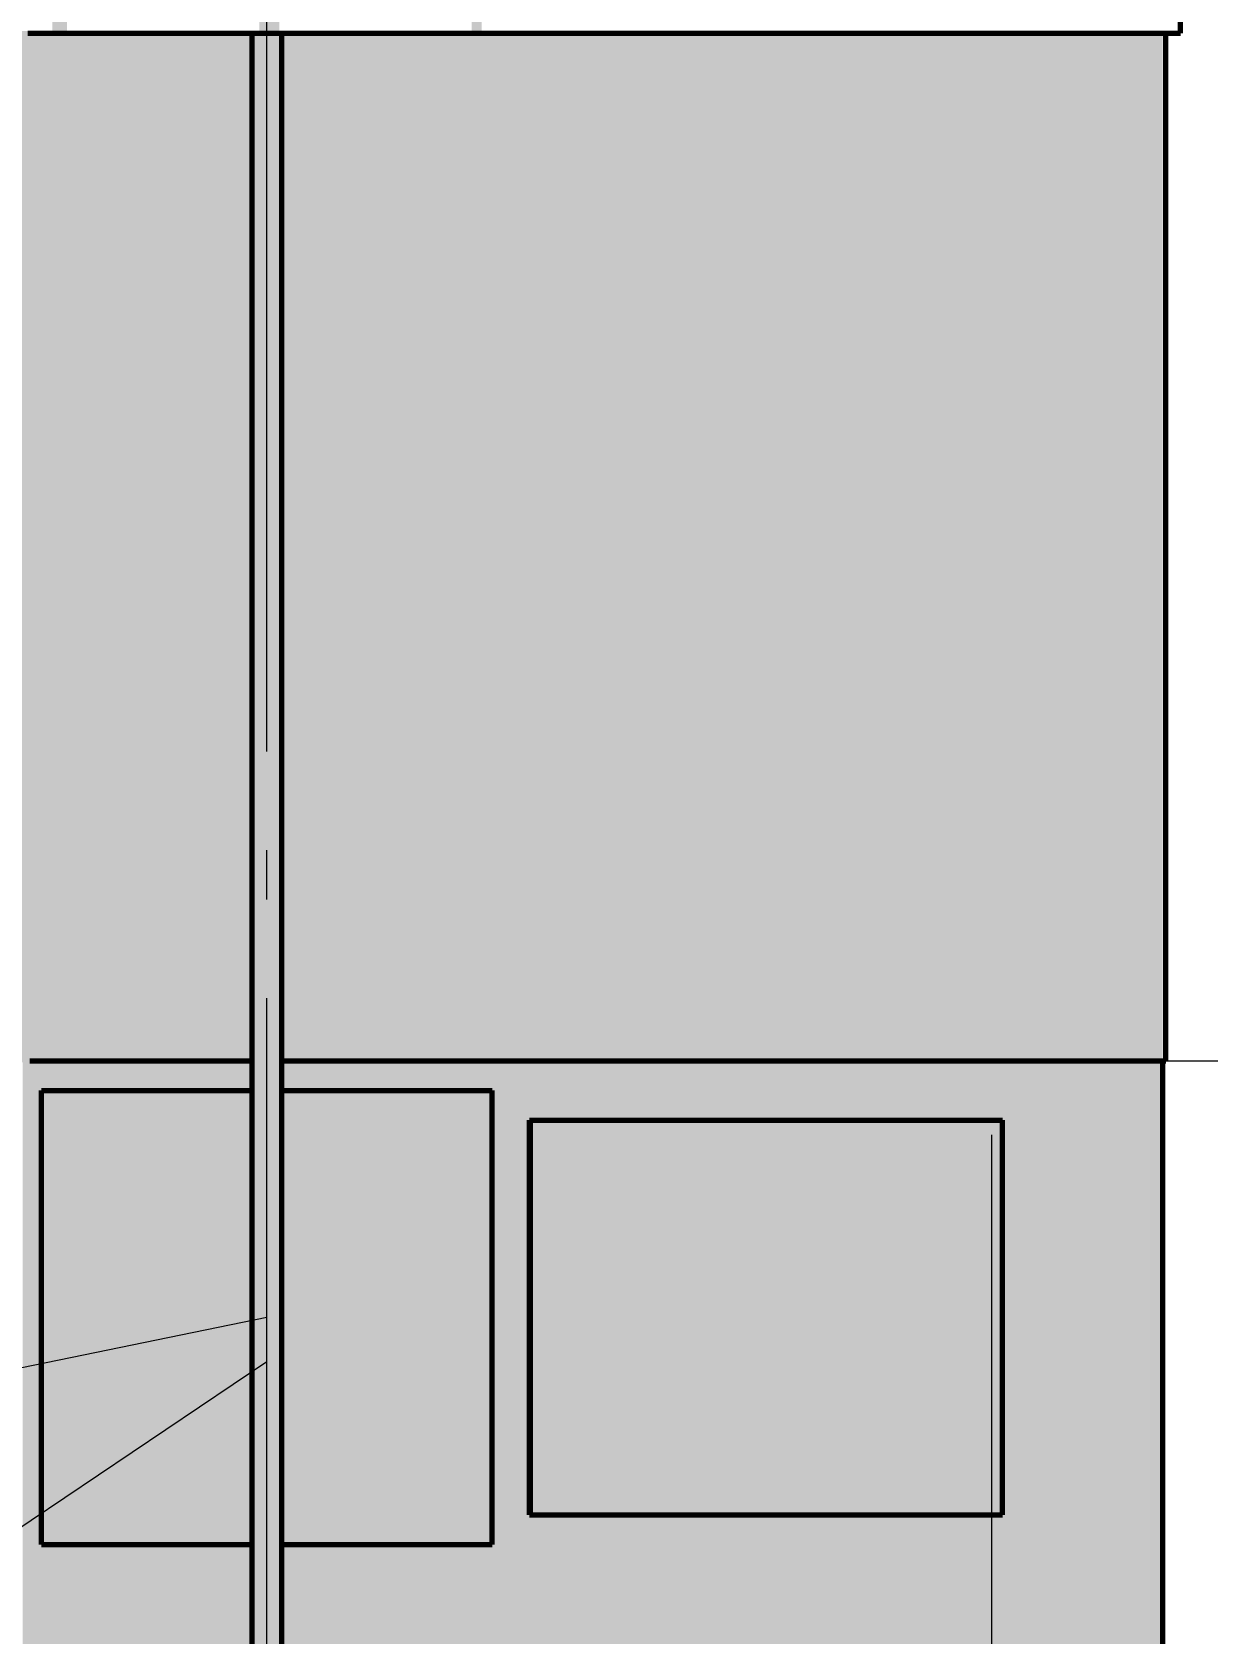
# Model space of a CAD drawing. Header units: millimetres. Extents: x 0 to 2208, y 0 to 420.
# Drawn here: x 2001.99 to 2025.81, y 248.11 to 280.58 of the extents above; entities that cross this region are included whole.
import ezdxf

# ---------------------------------------------------------------- set-up
doc = ezdxf.new("R2010")
doc.units = ezdxf.units.MM
doc.linetypes.add('IRAM-F-TRAZO-PUNTO', pattern=[20, 15, -2, 1, -2])
for name, color, linetype, lineweight in [('01-VISIBLE', 7, 'CONTINUOUS', 70), ('03-EJE', 1, 'IRAM-F-TRAZO-PUNTO', 18), ('04-COTA', 3, 'CONTINUOUS', 18), ('08-FINA', 5, 'CONTINUOUS', 18), ('13-GRAFICA', 30, 'CONTINUOUS', 18)]:
    doc.layers.add(name, color=color, linetype=linetype, lineweight=lineweight)
doc.styles.add('ISO3098', font='isocpeur.ttf')
doc.dimstyles.new('FLAMA-IRAM', dxfattribs={"dimtxt": 3.5, "dimasz": 3.5, "dimexe": 2, "dimexo": 1.5, "dimgap": 1, "dimtad": 1, "dimdec": 1, "dimtxsty": 'ISO3098', "dimblk": 'IRAM_FLECHA', "dimblk1": 'IRAM_FLECHA', "dimblk2": 'IRAM_FLECHA', "dimcen": 2.5, "dimclrd": 256, "dimclre": 256, "dimclrt": 256, "dimazin": 3, "dimtfac": 1, "dimtmove": 0, "dimatfit": 3, "dimlwd": 18, "dimlwe": 18})

# ---------------------------------------------------------------- blocks, each defined once
blk = doc.blocks.new('IRAM_FLECHA')
blk.add_solid([(0, 0), (-1, 0.125), (-1, -0.125)])

msp = doc.modelspace()

# ---------------------------------------------------------------- hatches: boundary and pattern name
at = {"layer": '08-FINA'}
h = msp.add_hatch(color=7, dxfattribs=at)
h.dxf.hatch_style = 1
h.paths.add_polyline_path([(2006.748, 254.527), (2004.219, 254.416), (2004.38, 253.632)])
h = msp.add_hatch(color=7, dxfattribs=at)
h.dxf.hatch_style = 1
h.paths.add_polyline_path([(2006.748, 253.627), (2004.45, 252.564), (2004.896, 251.9)])
at = {"layer": '13-GRAFICA', "true_color": 0xffffff}
h = msp.add_hatch(color=7, dxfattribs=at)
h.dxf.hatch_style = 1
h.paths.add_polyline_path([(2002.398, 284.2), (1988.698, 284.2), (1988.698, 306.7), (2002.698, 306.7), (2002.698, 284.2), (2002.698, 280.6), (2002.698, 259.7), (1988.698, 259.7), (1988.698, 280.6), (2002.398, 280.6)])
h = msp.add_hatch(color=7, dxfattribs=at)
h.dxf.hatch_style = 1
h.paths.add_polyline_path([(2006.998, 306.7), (2006.998, 284.2), (2006.998, 280.6), (2006.998, 259.7), (2006.598, 259.7), (2006.598, 280.6), (2006.598, 284.2), (2006.598, 306.7)])
h = msp.add_hatch(color=7, dxfattribs=at)
h.dxf.hatch_style = 1
h.paths.add_polyline_path([(2024.798, 306.7), (2024.798, 284.2), (2011.098, 284.2), (2011.098, 280.6), (2024.798, 280.6), (2024.798, 259.7), (2010.898, 259.7), (2010.898, 280.6), (2010.898, 284.2), (2010.898, 306.7)])
h = msp.add_hatch(color=7, dxfattribs=at)
h.dxf.hatch_style = 1
h.paths.add_polyline_path([(2002.698, 259.7), (2002.698, 280.6), (2006.598, 280.6), (2006.598, 259.7)])
h = msp.add_hatch(color=7, dxfattribs=at)
h.dxf.hatch_style = 1
h.paths.add_polyline_path([(2006.998, 259.7), (2006.998, 280.6), (2010.898, 280.6), (2010.898, 259.7)])
at = {"layer": '13-GRAFICA', "true_color": 0xb21820}
h = msp.add_hatch(color=7, dxfattribs=at)
h.dxf.hatch_style = 1
h.paths.add_polyline_path([(2024.798, 259.7), (2024.798, 280.6), (2024.898, 280.6), (2024.898, 229), (2021.698, 229), (2021.698, 250.5), (2021.698, 258.5), (2021.698, 259.7)])
at = {"layer": '13-GRAFICA', "true_color": 0xebebeb}
h = msp.add_hatch(color=7, dxfattribs=at)
h.dxf.hatch_style = 1
h.paths.add_polyline_path([(2008.602, 273.484), (2007.862, 273.484), (2007.119, 273.484), (2006.377, 273.484), (2005.634, 273.484), (2004.894, 273.484), (2004.157, 273.484), (2004.157, 274.264), (2004.157, 275.044), (2004.157, 275.824), (2004.157, 276.604), (2004.157, 277.384), (2004.894, 277.384), (2005.634, 277.384), (2006.377, 277.384), (2007.119, 277.384), (2007.862, 277.384), (2008.602, 277.384), (2009.339, 277.384), (2009.339, 276.604), (2009.339, 275.824), (2009.339, 275.044), (2009.339, 274.264), (2009.339, 273.484)])
h = msp.add_hatch(color=7, dxfattribs=at)
h.dxf.hatch_style = 1
h.paths.add_polyline_path([(2018.638, 273.484), (2018.064, 273.484), (2017.471, 273.484), (2016.861, 273.484), (2016.234, 273.484), (2015.591, 273.484), (2014.934, 273.484), (2014.934, 274.264), (2014.934, 275.044), (2014.934, 275.824), (2014.934, 276.604), (2014.934, 277.384), (2015.591, 277.384), (2016.234, 277.384), (2016.861, 277.384), (2017.471, 277.384), (2018.064, 277.384), (2018.638, 277.384), (2019.192, 277.384), (2019.192, 276.604), (2019.192, 275.824), (2019.192, 275.044), (2019.192, 274.264), (2019.192, 273.484)])
at = {"layer": '13-GRAFICA', "true_color": 0xffd200}
h = msp.add_hatch(color=7, dxfattribs=at)
h.dxf.hatch_style = 1
h.paths.add_polyline_path([(2021.066, 264.964), (2020.565, 264.964), (2020.04, 264.964), (2019.49, 264.964), (2018.917, 264.964), (2018.321, 264.964), (2017.705, 264.964), (2017.068, 264.964), (2016.412, 264.964), (2015.738, 264.964), (2015.048, 264.964), (2014.343, 264.964), (2013.624, 264.964), (2012.892, 264.964), (2012.149, 264.964), (2011.396, 264.964), (2010.634, 264.964), (2009.866, 264.964), (2009.091, 264.964), (2008.313, 264.964), (2007.531, 264.964), (2006.748, 264.964), (2005.965, 264.964), (2005.183, 264.964), (2004.405, 264.964), (2003.63, 264.964), (2002.862, 264.964), (2002.1, 264.964), (2001.347, 264.964), (2000.604, 264.964), (1999.872, 264.964), (1999.153, 264.964), (1998.448, 264.964), (1997.758, 264.964), (1997.084, 264.964), (1996.428, 264.964), (1995.791, 264.964), (1995.175, 264.964), (1994.579, 264.964), (1994.006, 264.964), (1993.456, 264.964), (1992.931, 264.964), (1992.43, 264.964), (1991.957, 264.964), (1991.957, 265.718), (1991.957, 266.472), (1991.957, 267.226), (1991.957, 267.98), (1992.43, 267.98), (1992.931, 267.98), (1993.456, 267.98), (1994.006, 267.98), (1994.579, 267.98), (1995.175, 267.98), (1995.791, 267.98), (1996.428, 267.98), (1997.084, 267.98), (1997.758, 267.98), (1998.448, 267.98), (1999.153, 267.98), (1999.872, 267.98), (2000.604, 267.98), (2001.347, 267.98), (2002.1, 267.98), (2002.862, 267.98), (2003.63, 267.98), (2004.405, 267.98), (2005.183, 267.98), (2005.965, 267.98), (2006.748, 267.98), (2007.531, 267.98), (2008.313, 267.98), (2009.091, 267.98), (2009.866, 267.98), (2010.634, 267.98), (2011.396, 267.98), (2012.149, 267.98), (2012.892, 267.98), (2013.624, 267.98), (2014.343, 267.98), (2015.048, 267.98), (2015.738, 267.98), (2016.412, 267.98), (2017.068, 267.98), (2017.705, 267.98), (2018.321, 267.98), (2018.917, 267.98), (2019.49, 267.98), (2020.04, 267.98), (2020.565, 267.98), (2021.066, 267.98), (2021.539, 267.98), (2021.539, 267.226), (2021.539, 266.472), (2021.539, 265.718), (2021.539, 264.964)])
h = msp.add_hatch(color=7, dxfattribs=at)
h.dxf.hatch_style = 1
h.paths.add_polyline_path([(2008.074, 262.539), (2008.066, 262.452), (2008.052, 262.366), (2008.032, 262.281), (2008.007, 262.198), (2007.976, 262.117), (2007.94, 262.037), (2007.899, 261.96), (2007.854, 261.886), (2007.803, 261.816), (2007.748, 261.748), (2007.688, 261.685), (2007.625, 261.625), (2007.558, 261.57), (2007.487, 261.519), (2007.413, 261.473), (2007.336, 261.432), (2007.257, 261.396), (2007.176, 261.366), (2007.092, 261.34), (2007.008, 261.321), (2006.922, 261.307), (2006.835, 261.298), (2006.748, 261.295), (2006.661, 261.298), (2006.574, 261.307), (2006.488, 261.321), (2006.404, 261.34), (2006.32, 261.366), (2006.239, 261.396), (2006.16, 261.432), (2006.083, 261.473), (2006.009, 261.519), (2005.938, 261.57), (2005.871, 261.625), (2005.808, 261.685), (2005.748, 261.748), (2005.693, 261.816), (2005.642, 261.886), (2005.597, 261.96), (2005.556, 262.037), (2005.52, 262.117), (2005.489, 262.198), (2005.464, 262.281), (2005.444, 262.366), (2005.43, 262.452), (2005.422, 262.539), (2005.419, 262.626), (2005.422, 262.713), (2005.43, 262.799), (2005.444, 262.885), (2005.464, 262.97), (2005.489, 263.053), (2005.52, 263.135), (2005.556, 263.214), (2005.597, 263.291), (2005.642, 263.365), (2005.693, 263.436), (2005.748, 263.503), (2005.808, 263.566), (2005.871, 263.626), (2005.938, 263.681), (2006.009, 263.732), (2006.083, 263.778), (2006.16, 263.819), (2006.239, 263.855), (2006.32, 263.886), (2006.404, 263.911), (2006.488, 263.931), (2006.574, 263.945), (2006.661, 263.953), (2006.748, 263.956), (2006.835, 263.953), (2006.922, 263.945), (2007.008, 263.931), (2007.092, 263.911), (2007.176, 263.886), (2007.257, 263.855), (2007.336, 263.819), (2007.413, 263.778), (2007.487, 263.732), (2007.558, 263.681), (2007.625, 263.626), (2007.688, 263.566), (2007.748, 263.503), (2007.803, 263.436), (2007.854, 263.365), (2007.899, 263.291), (2007.94, 263.214), (2007.976, 263.135), (2008.007, 263.053), (2008.032, 262.97), (2008.052, 262.885), (2008.066, 262.799), (2008.074, 262.713), (2008.077, 262.626)])
at = {"layer": '13-GRAFICA', "true_color": 0x00468c}
h = msp.add_hatch(color=7, dxfattribs=at)
h.dxf.hatch_style = 1
h.paths.add_polyline_path([(2014.477, 262.539), (2014.469, 262.452), (2014.457, 262.366), (2014.439, 262.281), (2014.416, 262.198), (2014.388, 262.117), (2014.355, 262.037), (2014.318, 261.96), (2014.276, 261.886), (2014.23, 261.816), (2014.179, 261.748), (2014.125, 261.685), (2014.067, 261.625), (2014.005, 261.57), (2013.94, 261.519), (2013.872, 261.473), (2013.801, 261.432), (2013.728, 261.396), (2013.653, 261.366), (2013.575, 261.34), (2013.497, 261.321), (2013.417, 261.307), (2013.336, 261.298), (2013.255, 261.295), (2013.173, 261.298), (2013.092, 261.307), (2013.012, 261.321), (2012.932, 261.34), (2012.853, 261.366), (2012.776, 261.396), (2012.702, 261.432), (2012.629, 261.473), (2012.559, 261.519), (2012.492, 261.57), (2012.428, 261.625), (2012.367, 261.685), (2012.311, 261.748), (2012.258, 261.816), (2012.21, 261.886), (2012.166, 261.96), (2012.126, 262.037), (2012.092, 262.117), (2012.063, 262.198), (2012.039, 262.281), (2012.02, 262.366), (2012.006, 262.452), (2011.998, 262.539), (2011.995, 262.626), (2011.998, 262.713), (2012.006, 262.799), (2012.02, 262.885), (2012.039, 262.97), (2012.063, 263.053), (2012.092, 263.135), (2012.126, 263.214), (2012.166, 263.291), (2012.21, 263.365), (2012.258, 263.436), (2012.311, 263.503), (2012.367, 263.566), (2012.428, 263.626), (2012.492, 263.681), (2012.559, 263.732), (2012.629, 263.778), (2012.702, 263.819), (2012.776, 263.855), (2012.853, 263.886), (2012.932, 263.911), (2013.012, 263.931), (2013.092, 263.945), (2013.173, 263.953), (2013.255, 263.956), (2013.336, 263.953), (2013.417, 263.945), (2013.497, 263.931), (2013.575, 263.911), (2013.653, 263.886), (2013.728, 263.855), (2013.801, 263.819), (2013.872, 263.778), (2013.94, 263.732), (2014.005, 263.681), (2014.067, 263.626), (2014.125, 263.566), (2014.179, 263.503), (2014.23, 263.436), (2014.276, 263.365), (2014.318, 263.291), (2014.355, 263.214), (2014.388, 263.135), (2014.416, 263.053), (2014.439, 262.97), (2014.457, 262.885), (2014.469, 262.799), (2014.477, 262.713), (2014.48, 262.626)])
at = {"layer": '13-GRAFICA', "true_color": 0x191919}
h = msp.add_hatch(color=7, dxfattribs=at)
h.dxf.hatch_style = 1
h.paths.add_polyline_path([(2019.868, 262.539), (2019.862, 262.452), (2019.852, 262.366), (2019.838, 262.281), (2019.821, 262.198), (2019.799, 262.117), (2019.774, 262.037), (2019.745, 261.96), (2019.713, 261.886), (2019.677, 261.816), (2019.638, 261.748), (2019.596, 261.685), (2019.55, 261.625), (2019.502, 261.57), (2019.451, 261.519), (2019.398, 261.473), (2019.342, 261.432), (2019.285, 261.396), (2019.225, 261.366), (2019.164, 261.34), (2019.102, 261.321), (2019.039, 261.307), (2018.974, 261.298), (2018.909, 261.295), (2018.844, 261.298), (2018.779, 261.307), (2018.714, 261.321), (2018.65, 261.34), (2018.587, 261.366), (2018.525, 261.396), (2018.464, 261.432), (2018.405, 261.473), (2018.348, 261.519), (2018.293, 261.57), (2018.241, 261.625), (2018.191, 261.685), (2018.145, 261.748), (2018.101, 261.816), (2018.062, 261.886), (2018.025, 261.96), (2017.993, 262.037), (2017.965, 262.117), (2017.941, 262.198), (2017.921, 262.281), (2017.905, 262.366), (2017.894, 262.452), (2017.887, 262.539), (2017.885, 262.626), (2017.887, 262.713), (2017.894, 262.799), (2017.905, 262.885), (2017.921, 262.97), (2017.941, 263.053), (2017.965, 263.135), (2017.993, 263.214), (2018.025, 263.291), (2018.062, 263.365), (2018.101, 263.436), (2018.145, 263.503), (2018.191, 263.566), (2018.241, 263.626), (2018.293, 263.681), (2018.348, 263.732), (2018.405, 263.778), (2018.464, 263.819), (2018.525, 263.855), (2018.587, 263.886), (2018.65, 263.911), (2018.714, 263.931), (2018.779, 263.945), (2018.844, 263.953), (2018.909, 263.956), (2018.974, 263.953), (2019.039, 263.945), (2019.102, 263.931), (2019.164, 263.911), (2019.225, 263.886), (2019.285, 263.855), (2019.342, 263.819), (2019.398, 263.778), (2019.451, 263.732), (2019.502, 263.681), (2019.55, 263.626), (2019.596, 263.566), (2019.638, 263.503), (2019.677, 263.436), (2019.713, 263.365), (2019.745, 263.291), (2019.774, 263.214), (2019.799, 263.135), (2019.821, 263.053), (2019.838, 262.97), (2019.852, 262.885), (2019.862, 262.799), (2019.868, 262.713), (2019.87, 262.626)])
at = {"layer": '13-GRAFICA', "true_color": 0xffd200}
h = msp.add_hatch(color=7, dxfattribs=at)
h.dxf.hatch_style = 1
h.paths.add_polyline_path([(1988.706, 260.895), (1988.851, 260.895), (1989.03, 260.895), (1989.241, 260.895), (1989.486, 260.895), (1989.763, 260.895), (1990.073, 260.895), (1990.413, 260.895), (1990.784, 260.895), (1991.185, 260.895), (1991.615, 260.895), (1992.074, 260.895), (1992.56, 260.895), (1993.073, 260.895), (1993.612, 260.895), (1994.175, 260.895), (1994.762, 260.895), (1995.371, 260.895), (1996.001, 260.895), (1996.652, 260.895), (1997.322, 260.895), (1998.01, 260.895), (1998.713, 260.895), (1999.432, 260.895), (2000.165, 260.895), (2000.91, 260.895), (2001.666, 260.895), (2002.432, 260.895), (2003.205, 260.895), (2003.986, 260.895), (2004.771, 260.895), (2005.56, 260.895), (2006.352, 260.895), (2007.144, 260.895), (2007.936, 260.895), (2008.725, 260.895), (2009.51, 260.895), (2010.291, 260.895), (2011.064, 260.895), (2011.83, 260.895), (2012.586, 260.895), (2013.331, 260.895), (2014.064, 260.895), (2014.783, 260.895), (2015.486, 260.895), (2016.174, 260.895), (2016.844, 260.895), (2017.495, 260.895), (2018.125, 260.895), (2018.734, 260.895), (2019.321, 260.895), (2019.884, 260.895), (2020.423, 260.895), (2020.936, 260.895), (2021.422, 260.895), (2021.881, 260.895), (2022.311, 260.895), (2022.712, 260.895), (2023.083, 260.895), (2023.423, 260.895), (2023.733, 260.895), (2024.01, 260.895), (2024.255, 260.895), (2024.466, 260.895), (2024.645, 260.895), (2024.79, 260.895), (2024.798, 260.895), (2024.798, 259.7), (1988.698, 259.7), (1988.698, 260.895)])
at = {"layer": '13-GRAFICA', "true_color": 0xb21820}
h = msp.add_hatch(color=7, dxfattribs=at)
h.dxf.hatch_style = 1
h.paths.add_polyline_path([(2002.498, 259.7), (2002.498, 259.1), (2002.198, 259.1), (2002.198, 249.9), (2002.498, 249.9), (2002.498, 232.3), (2002.098, 232.3), (2002.098, 232.4), (2001.798, 232.3), (2001.798, 259.7)])
h = msp.add_hatch(color=7, dxfattribs=at)
h.dxf.hatch_style = 1
h.paths.add_polyline_path([(2006.398, 259.7), (2006.398, 259.1), (2002.498, 259.1), (2002.498, 259.7)])
h = msp.add_hatch(color=7, dxfattribs=at)
h.dxf.hatch_style = 1
h.paths.add_polyline_path([(2006.398, 259.7), (2007.098, 259.7), (2007.098, 259.1), (2006.398, 259.1)])
h = msp.add_hatch(color=7, dxfattribs=at)
h.dxf.hatch_style = 1
h.paths.add_polyline_path([(2007.098, 259.1), (2007.098, 259.7), (2010.598, 259.7), (2010.598, 259.1)])
h = msp.add_hatch(color=7, dxfattribs=at)
h.dxf.hatch_style = 1
h.paths.add_polyline_path([(2011.298, 249.9), (2011.298, 259.1), (2010.598, 259.1), (2010.598, 259.7), (2011.398, 259.7), (2011.398, 232.3), (2011.098, 232.3), (2011.098, 232.4), (2010.598, 232.3), (2010.598, 249.9)])
h = msp.add_hatch(color=7, dxfattribs=at)
h.dxf.hatch_style = 1
h.paths.add_polyline_path([(2012.098, 259.7), (2012.098, 258.5), (2012.098, 250.5), (2012.098, 229), (2011.398, 229), (2011.398, 232.1), (2011.398, 232.3), (2011.398, 259.7)])
h = msp.add_hatch(color=7, dxfattribs=at)
h.dxf.hatch_style = 1
h.paths.add_polyline_path([(2014.498, 259.7), (2014.498, 258.5), (2012.098, 258.5), (2012.098, 259.7)])
h = msp.add_hatch(color=7, dxfattribs=at)
h.dxf.hatch_style = 1
h.paths.add_polyline_path([(2015.198, 259.7), (2015.198, 258.5), (2014.498, 258.5), (2014.498, 259.7)])
h = msp.add_hatch(color=7, dxfattribs=at)
h.dxf.hatch_style = 1
h.paths.add_polyline_path([(2017.998, 259.7), (2017.998, 258.5), (2015.198, 258.5), (2015.198, 259.7)])
h = msp.add_hatch(color=7, dxfattribs=at)
h.dxf.hatch_style = 1
h.paths.add_polyline_path([(2018.498, 259.7), (2018.498, 258.5), (2017.998, 258.5), (2017.998, 259.7)])
h = msp.add_hatch(color=7, dxfattribs=at)
h.dxf.hatch_style = 1
h.paths.add_polyline_path([(2020.898, 259.7), (2020.898, 258.5), (2018.498, 258.5), (2018.498, 259.7)])
h = msp.add_hatch(color=7, dxfattribs=at)
h.dxf.hatch_style = 1
h.paths.add_polyline_path([(2021.098, 259.7), (2021.098, 258.5), (2020.898, 258.5), (2020.898, 259.7)])
h = msp.add_hatch(color=7, dxfattribs=at)
h.dxf.hatch_style = 1
h.paths.add_polyline_path([(2021.698, 259.7), (2021.698, 258.5), (2021.098, 258.5), (2021.098, 259.7)])
at = {"layer": '13-GRAFICA', "true_color": 0xd7beeb}
h = msp.add_hatch(color=7, dxfattribs=at)
h.dxf.hatch_style = 1
h.paths.add_polyline_path([(2002.198, 249.9), (2002.198, 259.1), (2011.298, 259.1), (2011.298, 249.9)])
at = {"layer": '13-GRAFICA', "true_color": 0x6e46a0}
h = msp.add_hatch(color=7, dxfattribs=at)
h.dxf.hatch_style = 1
h.paths.add_polyline_path([(2003.127, 259.1), (2003.127, 258.171), (2003.127, 250.829), (2003.127, 249.9), (2002.198, 249.9), (2002.198, 259.1)])
h = msp.add_hatch(color=7, dxfattribs=at)
h.dxf.hatch_style = 1
h.paths.add_polyline_path([(2010.369, 259.1), (2010.369, 258.171), (2003.127, 258.171), (2003.127, 259.1)])
h = msp.add_hatch(color=7, dxfattribs=at)
h.dxf.hatch_style = 1
h.paths.add_polyline_path([(2011.298, 259.1), (2011.298, 249.9), (2010.369, 249.9), (2010.369, 250.829), (2010.369, 258.171), (2010.369, 259.1)])
at = {"layer": '13-GRAFICA', "true_color": 0xf7c8d7}
h = msp.add_hatch(color=7, dxfattribs=at)
h.dxf.hatch_style = 1
h.paths.add_polyline_path([(2012.098, 250.5), (2012.098, 258.5), (2021.698, 258.5), (2021.698, 250.5)])
at = {"layer": '13-GRAFICA', "true_color": 0x005eaa}
h = msp.add_hatch(color=7, dxfattribs=at)
h.dxf.hatch_style = 1
h.paths.add_polyline_path([(2021.166, 256.097), (2021.155, 255.982), (2021.136, 255.869), (2021.11, 255.756), (2021.077, 255.646), (2021.036, 255.538), (2020.988, 255.434), (2020.934, 255.332), (2020.873, 255.234), (2020.806, 255.141), (2020.733, 255.052), (2020.655, 254.967), (2020.57, 254.889), (2020.481, 254.816), (2020.388, 254.749), (2020.29, 254.688), (2020.188, 254.634), (2020.084, 254.586), (2019.976, 254.545), (2019.866, 254.512), (2019.753, 254.486), (2019.64, 254.467), (2019.525, 254.456), (2019.41, 254.452), (2019.295, 254.456), (2019.18, 254.467), (2019.067, 254.486), (2018.954, 254.512), (2018.844, 254.545), (2018.736, 254.586), (2018.632, 254.634), (2018.53, 254.688), (2018.432, 254.749), (2018.339, 254.816), (2018.25, 254.889), (2018.165, 254.967), (2018.087, 255.052), (2018.014, 255.141), (2017.947, 255.234), (2017.886, 255.332), (2017.832, 255.434), (2017.784, 255.538), (2017.743, 255.646), (2017.71, 255.756), (2017.684, 255.869), (2017.665, 255.982), (2017.654, 256.097), (2017.65, 256.212), (2017.654, 256.327), (2017.665, 256.442), (2017.684, 256.555), (2017.71, 256.668), (2017.743, 256.778), (2017.784, 256.886), (2017.832, 256.99), (2017.886, 257.092), (2017.947, 257.19), (2018.014, 257.283), (2018.087, 257.372), (2018.165, 257.457), (2018.25, 257.535), (2018.339, 257.608), (2018.432, 257.675), (2018.53, 257.736), (2018.632, 257.79), (2018.736, 257.838), (2018.844, 257.879), (2018.954, 257.912), (2019.067, 257.938), (2019.18, 257.957), (2019.295, 257.968), (2019.41, 257.972), (2019.525, 257.968), (2019.64, 257.957), (2019.753, 257.938), (2019.866, 257.912), (2019.976, 257.879), (2020.084, 257.838), (2020.188, 257.79), (2020.29, 257.736), (2020.388, 257.675), (2020.481, 257.608), (2020.57, 257.535), (2020.655, 257.457), (2020.733, 257.372), (2020.806, 257.283), (2020.873, 257.19), (2020.934, 257.092), (2020.988, 256.99), (2021.036, 256.886), (2021.077, 256.778), (2021.11, 256.668), (2021.136, 256.555), (2021.155, 256.442), (2021.166, 256.327), (2021.17, 256.212)])
at = {"layer": '13-GRAFICA', "true_color": 0x6e46a0}
h = msp.add_hatch(color=7, dxfattribs=at)
h.dxf.hatch_style = 1
h.paths.add_polyline_path([(2003.127, 249.9), (2003.127, 250.829), (2010.369, 250.829), (2010.369, 249.9)])
at = {"layer": '13-GRAFICA', "true_color": 0xb21820}
h = msp.add_hatch(color=7, dxfattribs=at)
h.dxf.hatch_style = 1
h.paths.add_polyline_path([(2012.098, 229), (2012.098, 250.5), (2014.498, 250.5), (2014.498, 232.3), (2014.498, 232.1), (2014.498, 229)])
h = msp.add_hatch(color=7, dxfattribs=at)
h.dxf.hatch_style = 1
h.paths.add_polyline_path([(2014.898, 232.3), (2014.898, 232.4), (2014.698, 232.4), (2014.698, 232.3), (2014.498, 232.3), (2014.498, 250.5), (2015.198, 250.5), (2015.198, 232.3)])
h = msp.add_hatch(color=7, dxfattribs=at)
h.dxf.hatch_style = 1
h.paths.add_polyline_path([(2015.198, 229), (2015.198, 232.1), (2015.198, 232.3), (2015.198, 250.5), (2017.998, 250.5), (2017.998, 232.3), (2017.998, 232.1), (2017.998, 229)])
h = msp.add_hatch(color=7, dxfattribs=at)
h.dxf.hatch_style = 1
h.paths.add_polyline_path([(2018.498, 250.5), (2018.498, 232.3), (2017.998, 232.3), (2017.998, 250.5)])
h = msp.add_hatch(color=7, dxfattribs=at)
h.dxf.hatch_style = 1
h.paths.add_polyline_path([(2018.498, 229), (2018.498, 232.1), (2018.498, 232.3), (2018.498, 250.5), (2020.898, 250.5), (2020.898, 232.3), (2020.898, 232.1), (2020.898, 229)])
h = msp.add_hatch(color=7, dxfattribs=at)
h.dxf.hatch_style = 1
h.paths.add_polyline_path([(2021.098, 250.5), (2021.098, 232.3), (2020.898, 232.3), (2020.898, 250.5)])
h = msp.add_hatch(color=7, dxfattribs=at)
h.dxf.hatch_style = 1
h.paths.add_polyline_path([(2021.098, 229), (2021.098, 232.1), (2021.098, 232.3), (2021.098, 250.5), (2021.698, 250.5), (2021.698, 229)])
h = msp.add_hatch(color=7, dxfattribs=at)
h.dxf.hatch_style = 1
h.paths.add_polyline_path([(2006.398, 249.9), (2006.398, 232.3), (2006.098, 232.3), (2006.098, 232.1), (2006.398, 232.1), (2006.398, 229.2), (2007.098, 229.2), (2007.098, 232.1), (2007.398, 232.1), (2007.398, 232.3), (2007.098, 232.3), (2007.098, 249.9), (2010.598, 249.9), (2010.598, 232.3), (2010.598, 232.1), (2010.598, 229), (2002.498, 229), (2002.498, 232.1), (2002.498, 232.3), (2002.498, 249.9)])
h = msp.add_hatch(color=7, dxfattribs=at)
h.dxf.hatch_style = 1
h.paths.add_polyline_path([(2007.398, 232.3), (2007.398, 232.1), (2007.098, 232.1), (2007.098, 229.2), (2006.398, 229.2), (2006.398, 232.1), (2006.098, 232.1), (2006.098, 232.3), (2006.398, 232.3), (2006.398, 249.9), (2007.098, 249.9), (2007.098, 232.3)])

# ---------------------------------------------------------------- linework, layer by layer
at = {"layer": '01-VISIBLE'}
for p, q in [((2025.258, 280.56), (2025.258, 284.16)), ((2006.448, 229.2), (2006.448, 280.56)), ((2007.048, 229.2), (2007.048, 280.56)), ((2024.958, 259.727), (2024.958, 280.56)), ((2024.898, 229), (2024.898, 259.727)), ((2002.182, 249.927), (2002.182, 259.127)), ((2011.314, 249.927), (2011.314, 259.127)), ((2012.069, 258.527), (2012.086, 258.527)), ((2012.069, 250.527), (2012.069, 258.527)), ((2012.086, 250.527), (2012.086, 258.527)), ((2021.652, 250.527), (2021.652, 258.527)), ((2012.069, 250.527), (2012.086, 250.527))]:
    msp.add_line(p, q, dxfattribs=at)
for points in [[(2001.907, 280.56), (2002.007, 280.56), (2002.107, 280.56), (2002.207, 280.56), (2002.308, 280.56), (2002.408, 280.56), (2002.508, 280.56), (2002.608, 280.56), (2002.709, 280.56), (2002.809, 280.56), (2002.909, 280.56), (2003.009, 280.56), (2003.109, 280.56), (2003.21, 280.56), (2003.31, 280.56), (2003.41, 280.56), (2003.51, 280.56), (2003.611, 280.56), (2003.711, 280.56), (2003.811, 280.56), (2003.911, 280.56), (2004.011, 280.56), (2004.112, 280.56), (2004.212, 280.56), (2004.312, 280.56), (2004.412, 280.56), (2004.513, 280.56), (2004.613, 280.56), (2004.713, 280.56), (2004.813, 280.56), (2004.913, 280.56), (2005.014, 280.56), (2005.114, 280.56), (2005.214, 280.56), (2005.314, 280.56), (2005.415, 280.56), (2005.515, 280.56), (2005.615, 280.56), (2005.715, 280.56), (2005.815, 280.56), (2005.916, 280.56), (2006.016, 280.56), (2006.116, 280.56), (2006.216, 280.56), (2006.316, 280.56), (2006.417, 280.56), (2006.517, 280.56), (2006.617, 280.56), (2006.717, 280.56), (2006.818, 280.56), (2006.918, 280.56), (2007.018, 280.56), (2007.118, 280.56), (2007.218, 280.56), (2007.319, 280.56), (2007.419, 280.56), (2007.519, 280.56), (2007.619, 280.56), (2007.72, 280.56), (2007.82, 280.56), (2007.92, 280.56), (2008.02, 280.56), (2008.12, 280.56), (2008.221, 280.56), (2008.321, 280.56), (2008.421, 280.56), (2008.521, 280.56), (2008.622, 280.56), (2008.722, 280.56), (2008.822, 280.56), (2008.922, 280.56), (2009.022, 280.56), (2009.123, 280.56), (2009.223, 280.56), (2009.323, 280.56), (2009.423, 280.56), (2009.524, 280.56), (2009.624, 280.56), (2009.724, 280.56), (2009.824, 280.56), (2009.924, 280.56), (2010.025, 280.56), (2010.125, 280.56), (2010.225, 280.56), (2010.325, 280.56), (2010.425, 280.56), (2010.526, 280.56), (2010.626, 280.56), (2010.726, 280.56), (2010.826, 280.56), (2010.927, 280.56), (2011.027, 280.56), (2011.127, 280.56), (2011.227, 280.56), (2011.327, 280.56), (2011.428, 280.56), (2011.528, 280.56), (2011.628, 280.56), (2011.728, 280.56), (2011.829, 280.56), (2011.929, 280.56), (2012.029, 280.56), (2012.129, 280.56), (2012.229, 280.56), (2012.33, 280.56), (2012.43, 280.56), (2012.53, 280.56), (2012.63, 280.56), (2012.731, 280.56), (2012.831, 280.56), (2012.931, 280.56), (2013.031, 280.56), (2013.131, 280.56), (2013.232, 280.56), (2013.332, 280.56), (2013.432, 280.56), (2013.532, 280.56), (2013.633, 280.56), (2013.733, 280.56), (2013.833, 280.56), (2013.933, 280.56), (2014.033, 280.56), (2014.134, 280.56), (2014.234, 280.56), (2014.334, 280.56), (2014.434, 280.56), (2014.534, 280.56), (2014.635, 280.56), (2014.735, 280.56), (2014.835, 280.56), (2014.935, 280.56), (2015.036, 280.56), (2015.136, 280.56), (2015.236, 280.56), (2015.336, 280.56), (2015.436, 280.56), (2015.537, 280.56), (2015.637, 280.56), (2015.737, 280.56), (2015.837, 280.56), (2015.938, 280.56), (2016.038, 280.56), (2016.138, 280.56), (2016.238, 280.56), (2016.338, 280.56), (2016.439, 280.56), (2016.539, 280.56), (2016.639, 280.56), (2016.739, 280.56), (2016.84, 280.56), (2016.94, 280.56), (2017.04, 280.56), (2017.14, 280.56), (2017.24, 280.56), (2017.341, 280.56), (2017.441, 280.56), (2017.541, 280.56), (2017.641, 280.56), (2017.742, 280.56), (2017.842, 280.56), (2017.942, 280.56), (2018.042, 280.56), (2018.142, 280.56), (2018.243, 280.56), (2018.343, 280.56), (2018.443, 280.56), (2018.543, 280.56), (2018.644, 280.56), (2018.744, 280.56), (2018.844, 280.56), (2018.944, 280.56), (2019.044, 280.56), (2019.145, 280.56), (2019.245, 280.56), (2019.345, 280.56), (2019.445, 280.56), (2019.545, 280.56), (2019.646, 280.56), (2019.746, 280.56), (2019.846, 280.56), (2019.946, 280.56), (2020.047, 280.56), (2020.147, 280.56), (2020.247, 280.56), (2020.347, 280.56), (2020.447, 280.56), (2020.548, 280.56), (2020.648, 280.56), (2020.748, 280.56), (2020.848, 280.56), (2020.949, 280.56), (2021.049, 280.56), (2021.149, 280.56), (2021.249, 280.56), (2021.349, 280.56), (2021.45, 280.56), (2021.55, 280.56), (2021.65, 280.56), (2021.75, 280.56), (2021.851, 280.56), (2021.951, 280.56), (2022.051, 280.56), (2022.151, 280.56), (2022.251, 280.56), (2022.352, 280.56), (2022.452, 280.56), (2022.552, 280.56), (2022.652, 280.56), (2022.753, 280.56), (2022.853, 280.56), (2022.953, 280.56), (2023.053, 280.56), (2023.153, 280.56), (2023.254, 280.56), (2023.354, 280.56), (2023.454, 280.56), (2023.554, 280.56), (2023.654, 280.56), (2023.755, 280.56), (2023.855, 280.56), (2023.955, 280.56), (2024.055, 280.56), (2024.156, 280.56), (2024.256, 280.56), (2024.356, 280.56), (2024.456, 280.56), (2024.556, 280.56), (2024.657, 280.56), (2024.757, 280.56), (2024.857, 280.56), (2024.957, 280.56), (2025.058, 280.56), (2025.158, 280.56), (2025.258, 280.56)], [(2001.945, 259.727), (2002.046, 259.727), (2002.146, 259.727), (2002.246, 259.727), (2002.346, 259.727), (2002.446, 259.727), (2002.546, 259.727), (2002.646, 259.727), (2002.746, 259.727), (2002.846, 259.727), (2002.946, 259.727), (2003.046, 259.727), (2003.146, 259.727), (2003.246, 259.727), (2003.346, 259.727), (2003.446, 259.727), (2003.546, 259.727), (2003.646, 259.727), (2003.746, 259.727), (2003.847, 259.727), (2003.947, 259.727), (2004.047, 259.727), (2004.147, 259.727), (2004.247, 259.727), (2004.347, 259.727), (2004.447, 259.727), (2004.547, 259.727), (2004.647, 259.727), (2004.747, 259.727), (2004.847, 259.727), (2004.947, 259.727), (2005.047, 259.727), (2005.147, 259.727), (2005.247, 259.727), (2005.347, 259.727), (2005.447, 259.727), (2005.547, 259.727), (2005.648, 259.727), (2005.748, 259.727), (2005.848, 259.727), (2005.948, 259.727), (2006.048, 259.727), (2006.148, 259.727), (2006.248, 259.727), (2006.348, 259.727), (2006.448, 259.727)], [(2007.048, 259.727), (2007.148, 259.727), (2007.248, 259.727), (2007.348, 259.727), (2007.448, 259.727), (2007.548, 259.727), (2007.648, 259.727), (2007.748, 259.727), (2007.848, 259.727), (2007.949, 259.727), (2008.049, 259.727), (2008.149, 259.727), (2008.249, 259.727), (2008.349, 259.727), (2008.449, 259.727), (2008.549, 259.727), (2008.649, 259.727), (2008.749, 259.727), (2008.849, 259.727), (2008.949, 259.727), (2009.049, 259.727), (2009.149, 259.727), (2009.249, 259.727), (2009.349, 259.727), (2009.449, 259.727), (2009.549, 259.727), (2009.649, 259.727), (2009.75, 259.727), (2009.85, 259.727), (2009.95, 259.727), (2010.05, 259.727), (2010.15, 259.727), (2010.25, 259.727), (2010.35, 259.727), (2010.45, 259.727), (2010.55, 259.727), (2010.65, 259.727), (2010.75, 259.727), (2010.85, 259.727), (2010.95, 259.727), (2011.05, 259.727), (2011.15, 259.727), (2011.25, 259.727), (2011.35, 259.727), (2011.45, 259.727), (2011.551, 259.727), (2011.651, 259.727), (2011.751, 259.727), (2011.851, 259.727), (2011.951, 259.727), (2012.051, 259.727), (2012.151, 259.727), (2012.251, 259.727), (2012.351, 259.727), (2012.451, 259.727), (2012.551, 259.727), (2012.651, 259.727), (2012.751, 259.727), (2012.851, 259.727), (2012.951, 259.727), (2013.051, 259.727), (2013.151, 259.727), (2013.251, 259.727), (2013.352, 259.727), (2013.452, 259.727), (2013.552, 259.727), (2013.652, 259.727), (2013.752, 259.727), (2013.852, 259.727), (2013.952, 259.727), (2014.052, 259.727), (2014.152, 259.727), (2014.252, 259.727), (2014.352, 259.727), (2014.452, 259.727), (2014.552, 259.727), (2014.652, 259.727), (2014.752, 259.727), (2014.852, 259.727), (2014.952, 259.727), (2015.052, 259.727), (2015.153, 259.727), (2015.253, 259.727), (2015.353, 259.727), (2015.453, 259.727), (2015.553, 259.727), (2015.653, 259.727), (2015.753, 259.727), (2015.853, 259.727), (2015.953, 259.727), (2016.053, 259.727), (2016.153, 259.727), (2016.253, 259.727), (2016.353, 259.727), (2016.453, 259.727), (2016.553, 259.727), (2016.653, 259.727), (2016.753, 259.727), (2016.853, 259.727), (2016.954, 259.727), (2017.054, 259.727), (2017.154, 259.727), (2017.254, 259.727), (2017.354, 259.727), (2017.454, 259.727), (2017.554, 259.727), (2017.654, 259.727), (2017.754, 259.727), (2017.854, 259.727), (2017.954, 259.727), (2018.054, 259.727), (2018.154, 259.727), (2018.254, 259.727), (2018.354, 259.727), (2018.454, 259.727), (2018.554, 259.727), (2018.654, 259.727), (2018.755, 259.727), (2018.855, 259.727), (2018.955, 259.727), (2019.055, 259.727), (2019.155, 259.727), (2019.255, 259.727), (2019.355, 259.727), (2019.455, 259.727), (2019.555, 259.727), (2019.655, 259.727), (2019.755, 259.727), (2019.855, 259.727), (2019.955, 259.727), (2020.055, 259.727), (2020.155, 259.727), (2020.255, 259.727), (2020.355, 259.727), (2020.455, 259.727), (2020.556, 259.727), (2020.656, 259.727), (2020.756, 259.727), (2020.856, 259.727), (2020.956, 259.727), (2021.056, 259.727), (2021.156, 259.727), (2021.256, 259.727), (2021.356, 259.727), (2021.456, 259.727), (2021.556, 259.727), (2021.656, 259.727), (2021.756, 259.727), (2021.856, 259.727), (2021.956, 259.727), (2022.056, 259.727), (2022.156, 259.727), (2022.256, 259.727), (2022.357, 259.727), (2022.457, 259.727), (2022.557, 259.727), (2022.657, 259.727), (2022.757, 259.727), (2022.857, 259.727), (2022.957, 259.727), (2023.057, 259.727), (2023.157, 259.727), (2023.257, 259.727), (2023.357, 259.727), (2023.457, 259.727), (2023.557, 259.727), (2023.657, 259.727), (2023.757, 259.727), (2023.857, 259.727), (2023.957, 259.727), (2024.057, 259.727), (2024.158, 259.727), (2024.258, 259.727), (2024.358, 259.727), (2024.458, 259.727), (2024.558, 259.727), (2024.658, 259.727), (2024.758, 259.727), (2024.858, 259.727), (2024.958, 259.727)], [(2002.182, 259.127), (2002.284, 259.127), (2002.385, 259.127), (2002.487, 259.127), (2002.588, 259.127), (2002.69, 259.127), (2002.791, 259.127), (2002.893, 259.127), (2002.995, 259.127), (2003.096, 259.127), (2003.198, 259.127), (2003.299, 259.127), (2003.401, 259.127), (2003.502, 259.127), (2003.604, 259.127), (2003.706, 259.127), (2003.807, 259.127), (2003.909, 259.127), (2004.01, 259.127), (2004.112, 259.127), (2004.213, 259.127), (2004.315, 259.127), (2004.417, 259.127), (2004.518, 259.127), (2004.62, 259.127), (2004.721, 259.127), (2004.823, 259.127), (2004.924, 259.127), (2005.026, 259.127), (2005.128, 259.127), (2005.229, 259.127), (2005.331, 259.127), (2005.432, 259.127), (2005.534, 259.127), (2005.635, 259.127), (2005.737, 259.127), (2005.839, 259.127), (2005.94, 259.127), (2006.042, 259.127), (2006.143, 259.127), (2006.245, 259.127), (2006.346, 259.127), (2006.448, 259.127)], [(2007.048, 259.127), (2007.15, 259.127), (2007.251, 259.127), (2007.353, 259.127), (2007.454, 259.127), (2007.556, 259.127), (2007.657, 259.127), (2007.759, 259.127), (2007.861, 259.127), (2007.962, 259.127), (2008.064, 259.127), (2008.165, 259.127), (2008.267, 259.127), (2008.368, 259.127), (2008.47, 259.127), (2008.572, 259.127), (2008.673, 259.127), (2008.775, 259.127), (2008.876, 259.127), (2008.978, 259.127), (2009.079, 259.127), (2009.181, 259.127), (2009.283, 259.127), (2009.384, 259.127), (2009.486, 259.127), (2009.587, 259.127), (2009.689, 259.127), (2009.79, 259.127), (2009.892, 259.127), (2009.994, 259.127), (2010.095, 259.127), (2010.197, 259.127), (2010.298, 259.127), (2010.4, 259.127), (2010.501, 259.127), (2010.603, 259.127), (2010.705, 259.127), (2010.806, 259.127), (2010.908, 259.127), (2011.009, 259.127), (2011.111, 259.127), (2011.212, 259.127), (2011.314, 259.127)], [(2012.086, 258.527), (2012.187, 258.527), (2012.288, 258.527), (2012.388, 258.527), (2012.489, 258.527), (2012.59, 258.527), (2012.69, 258.527), (2012.791, 258.527), (2012.892, 258.527), (2012.992, 258.527), (2013.093, 258.527), (2013.194, 258.527), (2013.295, 258.527), (2013.395, 258.527), (2013.496, 258.527), (2013.597, 258.527), (2013.697, 258.527), (2013.798, 258.527), (2013.899, 258.527), (2013.999, 258.527), (2014.1, 258.527), (2014.201, 258.527), (2014.301, 258.527), (2014.402, 258.527), (2014.503, 258.527), (2014.603, 258.527), (2014.704, 258.527), (2014.805, 258.527), (2014.906, 258.527), (2015.006, 258.527), (2015.107, 258.527), (2015.208, 258.527), (2015.308, 258.527), (2015.409, 258.527), (2015.51, 258.527), (2015.61, 258.527), (2015.711, 258.527), (2015.812, 258.527), (2015.912, 258.527), (2016.013, 258.527), (2016.114, 258.527), (2016.214, 258.527), (2016.315, 258.527), (2016.416, 258.527), (2016.517, 258.527), (2016.617, 258.527), (2016.718, 258.527), (2016.819, 258.527), (2016.919, 258.527), (2017.02, 258.527), (2017.121, 258.527), (2017.221, 258.527), (2017.322, 258.527), (2017.423, 258.527), (2017.523, 258.527), (2017.624, 258.527), (2017.725, 258.527), (2017.826, 258.527), (2017.926, 258.527), (2018.027, 258.527), (2018.128, 258.527), (2018.228, 258.527), (2018.329, 258.527), (2018.43, 258.527), (2018.53, 258.527), (2018.631, 258.527), (2018.732, 258.527), (2018.832, 258.527), (2018.933, 258.527), (2019.034, 258.527), (2019.134, 258.527), (2019.235, 258.527), (2019.336, 258.527), (2019.437, 258.527), (2019.537, 258.527), (2019.638, 258.527), (2019.739, 258.527), (2019.839, 258.527), (2019.94, 258.527), (2020.041, 258.527), (2020.141, 258.527), (2020.242, 258.527), (2020.343, 258.527), (2020.443, 258.527), (2020.544, 258.527), (2020.645, 258.527), (2020.745, 258.527), (2020.846, 258.527), (2020.947, 258.527), (2021.048, 258.527), (2021.148, 258.527), (2021.249, 258.527), (2021.35, 258.527), (2021.45, 258.527), (2021.551, 258.527), (2021.652, 258.527)], [(2012.086, 250.527), (2012.187, 250.527), (2012.288, 250.527), (2012.388, 250.527), (2012.489, 250.527), (2012.59, 250.527), (2012.69, 250.527), (2012.791, 250.527), (2012.892, 250.527), (2012.992, 250.527), (2013.093, 250.527), (2013.194, 250.527), (2013.295, 250.527), (2013.395, 250.527), (2013.496, 250.527), (2013.597, 250.527), (2013.697, 250.527), (2013.798, 250.527), (2013.899, 250.527), (2013.999, 250.527), (2014.1, 250.527), (2014.201, 250.527), (2014.301, 250.527), (2014.402, 250.527), (2014.503, 250.527), (2014.603, 250.527), (2014.704, 250.527), (2014.805, 250.527), (2014.906, 250.527), (2015.006, 250.527), (2015.107, 250.527), (2015.208, 250.527), (2015.308, 250.527), (2015.409, 250.527), (2015.51, 250.527), (2015.61, 250.527), (2015.711, 250.527), (2015.812, 250.527), (2015.912, 250.527), (2016.013, 250.527), (2016.114, 250.527), (2016.214, 250.527), (2016.315, 250.527), (2016.416, 250.527), (2016.517, 250.527), (2016.617, 250.527), (2016.718, 250.527), (2016.819, 250.527), (2016.919, 250.527), (2017.02, 250.527), (2017.121, 250.527), (2017.221, 250.527), (2017.322, 250.527), (2017.423, 250.527), (2017.523, 250.527), (2017.624, 250.527), (2017.725, 250.527), (2017.826, 250.527), (2017.926, 250.527), (2018.027, 250.527), (2018.128, 250.527), (2018.228, 250.527), (2018.329, 250.527), (2018.43, 250.527), (2018.53, 250.527), (2018.631, 250.527), (2018.732, 250.527), (2018.832, 250.527), (2018.933, 250.527), (2019.034, 250.527), (2019.134, 250.527), (2019.235, 250.527), (2019.336, 250.527), (2019.437, 250.527), (2019.537, 250.527), (2019.638, 250.527), (2019.739, 250.527), (2019.839, 250.527), (2019.94, 250.527), (2020.041, 250.527), (2020.141, 250.527), (2020.242, 250.527), (2020.343, 250.527), (2020.443, 250.527), (2020.544, 250.527), (2020.645, 250.527), (2020.745, 250.527), (2020.846, 250.527), (2020.947, 250.527), (2021.048, 250.527), (2021.148, 250.527), (2021.249, 250.527), (2021.35, 250.527), (2021.45, 250.527), (2021.551, 250.527), (2021.652, 250.527)], [(2002.182, 249.927), (2002.284, 249.927), (2002.385, 249.927), (2002.487, 249.927), (2002.588, 249.927), (2002.69, 249.927), (2002.791, 249.927), (2002.893, 249.927), (2002.995, 249.927), (2003.096, 249.927), (2003.198, 249.927), (2003.299, 249.927), (2003.401, 249.927), (2003.502, 249.927), (2003.604, 249.927), (2003.706, 249.927), (2003.807, 249.927), (2003.909, 249.927), (2004.01, 249.927), (2004.112, 249.927), (2004.213, 249.927), (2004.315, 249.927), (2004.417, 249.927), (2004.518, 249.927), (2004.62, 249.927), (2004.721, 249.927), (2004.823, 249.927), (2004.924, 249.927), (2005.026, 249.927), (2005.128, 249.927), (2005.229, 249.927), (2005.331, 249.927), (2005.432, 249.927), (2005.534, 249.927), (2005.635, 249.927), (2005.737, 249.927), (2005.839, 249.927), (2005.94, 249.927), (2006.042, 249.927), (2006.143, 249.927), (2006.245, 249.927), (2006.346, 249.927), (2006.448, 249.927)], [(2007.048, 249.927), (2007.15, 249.927), (2007.251, 249.927), (2007.353, 249.927), (2007.454, 249.927), (2007.556, 249.927), (2007.657, 249.927), (2007.759, 249.927), (2007.861, 249.927), (2007.962, 249.927), (2008.064, 249.927), (2008.165, 249.927), (2008.267, 249.927), (2008.368, 249.927), (2008.47, 249.927), (2008.572, 249.927), (2008.673, 249.927), (2008.775, 249.927), (2008.876, 249.927), (2008.978, 249.927), (2009.079, 249.927), (2009.181, 249.927), (2009.283, 249.927), (2009.384, 249.927), (2009.486, 249.927), (2009.587, 249.927), (2009.689, 249.927), (2009.79, 249.927), (2009.892, 249.927), (2009.994, 249.927), (2010.095, 249.927), (2010.197, 249.927), (2010.298, 249.927), (2010.4, 249.927), (2010.501, 249.927), (2010.603, 249.927), (2010.705, 249.927), (2010.806, 249.927), (2010.908, 249.927), (2011.009, 249.927), (2011.111, 249.927), (2011.212, 249.927), (2011.314, 249.927)]]:
    msp.add_lwpolyline(points, dxfattribs=at)
at = {"layer": '03-EJE'}
msp.add_line((2006.748, 226), (2006.748, 309.685), dxfattribs=at)
at = {"layer": '08-FINA'}
for p, q in [((2006.748, 254.527), (1974.598, 247.927)), ((2006.748, 253.627), (1974.598, 232.016))]:
    msp.add_line(p, q, dxfattribs=at)

# ---------------------------------------------------------------- dimensions: what is measured, and where the dimension line sits
at = {"layer": '04-COTA'}
for base, p1, p2 in [((2036.202, 259.727), (2021.432, 259.727), (2021.432, 306.685)), ((2036.202, 229), (2021.432, 229), (2021.432, 259.727))]:
    msp.add_linear_dim(base=base, p1=p1, p2=p2, angle=90, dimstyle='FLAMA-IRAM', override={"dimlfac": 5}, dxfattribs=at).render()
msp.add_linear_dim(base=(1992.064, 221), p1=(1992.064, 259.727), p2=(2021.432, 259.727), dimstyle='FLAMA-IRAM', override={"dimlfac": 5}, dxfattribs=at).render()

doc.saveas('drawing.dxf')
